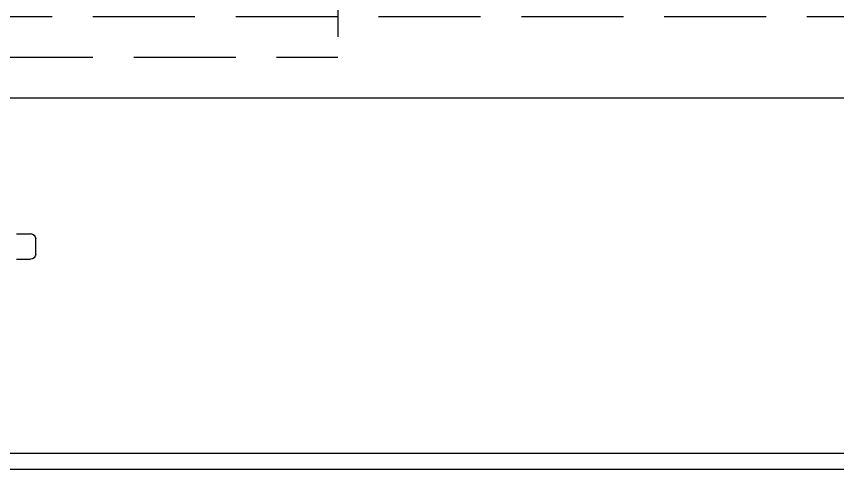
# Model space of a CAD drawing. Extents: x -1201378 to 2367219, y -619313 to 244905.
# Drawn here: x 1266338 to 1268351, y 143723 to 144833 of the extents above; entities that cross this region are included whole.
import ezdxf

# ---------------------------------------------------------------- set-up
doc = ezdxf.new("R2010")
doc.units = 0
doc.header["$LTSCALE"] = 1000
doc.linetypes.add('DASH', pattern=[0.35, 0.25, -0.1])
doc.layers.get('0').update_dxf_attribs({"linetype": 'CONTINUOUS'})
for name, color, linetype in [('A-LIN-V', 9, 'CONTINUOUS'), ('A-SFCE', 30, 'CONTINUOUS'), ('EWHS5T6M-3', 7, 'CONTINUOUS'), ('FHSGH10105-主梁-04', 7, 'CONTINUOUS'), ('FHSGH10105-主梁-06', 7, 'CONTINUOUS')]:
    doc.layers.add(name, color=color, linetype=linetype)

# ---------------------------------------------------------------- blocks, each defined once
blk = doc.blocks.new('G$C2C10B007')
at = {"layer": 'A-SFCE', "linetype": 'DASH'}
for p in [(3050, 300), (-3050, 0)]:
    blk.add_line(p, (3050, 0), dxfattribs=at)
blk = doc.blocks.new('b234swerwr-M')
at = {"color": 6, "linetype": 'DASH'}
blk.add_line((1570255.4, 577182.5), (1562425.4, 577182.5), dxfattribs=at)
at = {"layer": 'EWHS5T6M-3', "color": 4, "linetype": 'Continuous'}
for p, q in [((1567945.7, 576637.8), (1567945.7, 576600.1)), ((1567945.7, 576637.8), (1567945.7, 576600.1)), ((1567992.8, 576650.3), (1567958.2, 576650.3)), ((1567992.8, 576650.3), (1567958.2, 576650.3)), ((1567992.8, 576587.5), (1567958.2, 576587.5)), ((1567992.8, 576587.5), (1567958.2, 576587.5))]:
    blk.add_line(p, q, dxfattribs=at)
for centre, start, end in [((1567958.2, 576637.8), 90, 180), ((1567958.2, 576637.8), 90, 180), ((1567958.2, 576600.1), 180, 270), ((1567958.2, 576600.1), 180, 270)]:
    blk.add_arc(centre, 12.6, start, end, dxfattribs=at)
at = {"layer": 'FHSGH10105-主梁-04', "color": 4, "linetype": 'Continuous'}
blk.add_line((1562470.6, 576982.5), (1570255.4, 576982.5), dxfattribs=at)
at = {"layer": 'FHSGH10105-主梁-06', "color": 4, "linetype": 'Continuous'}
for p, q in [((1562724.4, 576111.8), (1570255.4, 576111.8)), ((1562731.1, 576072.5), (1570255.4, 576072.5))]:
    blk.add_line(p, q, dxfattribs=at)

msp = doc.modelspace()

# ---------------------------------------------------------------- block references
at = {"layer": 'A-LIN-V'}
msp.add_blockref('G$C2C10B007', (1264075.6, 144733.3), dxfattribs=at)
at = {"layer": 'A-LIN-V', "xscale": -1}
msp.add_blockref('b234swerwr-M', (2834331, -432349.2), dxfattribs=at)

doc.saveas('drawing.dxf')
